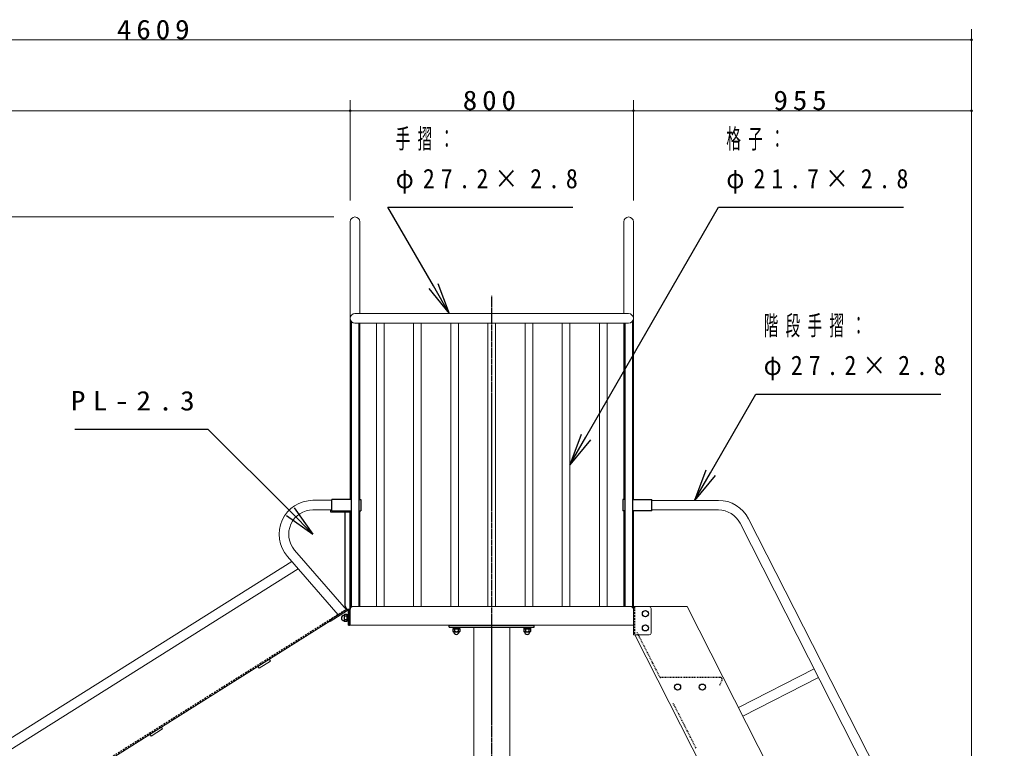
# Model space of a CAD drawing. Units: millimetres at full size. Extents: x -11723 to 28, y -1854 to 8010.
# Drawn here: x -8476 to -5662, y 3431 to 5486 of the extents above; entities that cross this region are included whole.
import ezdxf

# ---------------------------------------------------------------- set-up
doc = ezdxf.new("R2010")
doc.units = ezdxf.units.MM
for name, pattern in [('USER1', [4.5, 2.5, -2]), ('USER2', [6, 3, -1, 1, -1]), ('USER4', [8, 5, -3])]:
    doc.linetypes.add(name, pattern=pattern)
doc.layers.add('線', color=2, linetype='Continuous', lineweight=25)
doc.layers.add('補助', color=2, linetype='Continuous', lineweight=13)
doc.styles.add('ＭＳ ゴシック', font='')
doc.styles.get('ＭＳ ゴシック').set_extended_font_data('MS Gothic')

# ---------------------------------------------------------------- blocks, each defined once
blk = doc.blocks.new('dimension_origin')
at = {"color": 0, "linetype": 'Continuous', "lineweight": -2}
blk.add_circle((0, 0), 1.25, dxfattribs=at)

msp = doc.modelspace()

# ---------------------------------------------------------------- linework, layer by layer
at = {"layer": '線', "color": 7, "lineweight": 13}
for p, q in [((-7543.169, 4916.4), (-7543.169, 4132.575)), ((-7515.969, 4916.4), (-7515.969, 4657.2)), ((-6770.369, 4916.4), (-6770.369, 4657.2)), ((-6743.169, 4916.4), (-6743.169, 4132.575)), ((-7529.569, 4657.2), (-6756.769, 4657.2)), ((-7529.569, 4630), (-6756.769, 4630)), ((-7515.969, 4630), (-7515.969, 4132.575)), ((-7469.019, 4630), (-7469.019, 3830)), ((-7447.319, 4630), (-7447.319, 3830)), ((-7364.019, 4630), (-7364.019, 3830)), ((-7342.319, 4630), (-7342.319, 3830)), ((-7259.019, 4630), (-7259.019, 3830)), ((-7237.319, 4630), (-7237.319, 3830)), ((-7154.019, 4630), (-7154.019, 3830)), ((-7132.319, 4630), (-7132.319, 3830)), ((-7049.019, 4630), (-7049.019, 3830)), ((-7027.319, 4630), (-7027.319, 3830)), ((-6944.019, 4630), (-6944.019, 3830)), ((-6922.319, 4630), (-6922.319, 3830)), ((-6839.019, 4630), (-6839.019, 3830)), ((-6817.319, 4630), (-6817.319, 3830)), ((-6770.369, 4630), (-6770.369, 4132.575)), ((-7648.592, 4130.093), (-7594.969, 4130.093)), ((-6502.936, 4130), (-6691.369, 4130)), ((-7648.38, 4102.893), (-7594.969, 4102.893)), ((-7543.169, 4100.225), (-7543.169, 3830)), ((-7515.969, 4100.225), (-7515.969, 3830)), ((-6770.369, 4100.225), (-6770.369, 3830)), ((-6743.169, 4100.225), (-6743.169, 3830)), ((-6691.369, 4102.8), (-6502.936, 4102.8)), ((-6441.991, 4065.453), (-5809.496, 2824.113)), ((-6417.755, 4077.801), (-5785.261, 2836.461)), ((-7576.842, 3806.479), (-7720.53, 3971.774)), ((-7553.535, 3821.127), (-7700.002, 3989.619)), ((-9651.009, 2736.339), (-7708.107, 3957.483)), ((-9636.534, 2713.31), (-7690.047, 3936.707)), ((-7543.169, 3830), (-6743.169, 3830)), ((-6698.169, 3830), (-6743.169, 3830)), ((-6743.169, 3830), (-6743.169, 3750)), ((-6739.169, 3830), (-6591.38, 3830)), ((-6591.38, 3830), (-5662.143, 2006.27)), ((-7601.395, 3791.047), (-7552.329, 3821.885)), ((-7599.692, 3788.337), (-7550.626, 3819.176)), ((-7549.201, 3823.036), (-7555.194, 3823.036)), ((-7543.169, 3777.7), (-7543.169, 3822.7)), ((-6743.169, 3822.7), (-6743.169, 3777.7)), ((-6693.169, 3825), (-6693.169, 3755)), ((-9544.581, 2567.007), (-7600.171, 3789.099)), ((-7601.395, 3791.047), (-7599.692, 3788.337)), ((-7543.169, 3777.7), (-6743.169, 3777.7)), ((-7193.969, 1630), (-7193.969, 3771.7)), ((-7092.369, 1630), (-7092.369, 3771.7)), ((-6743.169, 3750), (-6698.169, 3750)), ((-6739.169, 3750), (-5811.832, 1930)), ((-6446.276, 3545.217), (-6232.434, 3654.175)), ((-6433.927, 3520.981), (-6220.085, 3629.939))]:
    msp.add_line(p, q, dxfattribs=at)
at = {"layer": '線', "color": 20, "linetype": 'USER2'}
msp.add_line((-7143.169, 1430), (-7143.169, 4707.2), dxfattribs=at)
at = {"layer": '線'}
for p, q in [((-7540.419, 4635.4), (-7540.419, 3830)), ((-7518.719, 4630), (-7518.719, 3830)), ((-6767.619, 4630), (-6767.619, 3830)), ((-6745.919, 4635.4), (-6745.919, 3830)), ((-7594.969, 4100.225), (-7594.969, 4132.575)), ((-7540.419, 4132.575), (-7594.969, 4132.575)), ((-7518.719, 4132.575), (-7513.394, 4132.575)), ((-7513.394, 4132.575), (-7513.394, 4100.225)), ((-6767.619, 4132.575), (-6772.944, 4132.575)), ((-6772.944, 4132.575), (-6772.944, 4100.225)), ((-6745.919, 4132.575), (-6691.369, 4132.575)), ((-6691.369, 4100.225), (-6691.369, 4132.575)), ((-7599.201, 4102.893), (-7599.201, 4097.893)), ((-7599.201, 4097.893), (-7549.201, 4097.893)), ((-7594.969, 4100.225), (-7540.419, 4100.225)), ((-7557.169, 4097.893), (-7543.169, 4097.893)), ((-7557.169, 3831.646), (-7557.169, 4097.893)), ((-7543.169, 3823.036), (-7543.169, 4097.893)), ((-7518.719, 4100.225), (-7513.394, 4100.225)), ((-6767.619, 4100.225), (-6772.944, 4100.225)), ((-6691.369, 4100.225), (-6745.919, 4100.225)), ((-7552.198, 3823.036), (-7557.169, 3831.646)), ((-7543.169, 3830), (-7543.169, 3822.7)), ((-6743.169, 3830), (-6743.169, 3822.7)), ((-7559.465, 3807.515), (-7560.369, 3805.95)), ((-7560.369, 3805.95), (-7560.369, 3789.45)), ((-7552.369, 3807.515), (-7559.465, 3807.515)), ((-7552.369, 3802.607), (-7559.465, 3802.607)), ((-7552.369, 3807.515), (-7552.369, 3787.885)), ((-7552.369, 3806.9), (-7552.369, 3788.5)), ((-7549.869, 3806.9), (-7552.369, 3806.9)), ((-7552.198, 3823.036), (-7543.169, 3823.036)), ((-7547.869, 3807.7), (-7549.869, 3807.7)), ((-7549.869, 3807.7), (-7549.869, 3787.7)), ((-7549.869, 3806.9), (-7549.869, 3788.5)), ((-7547.869, 3777.7), (-7547.869, 3817.652)), ((-7547.869, 3807.7), (-7547.869, 3787.7)), ((-7544.669, 3817.652), (-7544.669, 3777.7)), ((-7543.169, 3777.7), (-7543.169, 3826.2)), ((-7559.465, 3787.885), (-7560.369, 3789.45)), ((-7552.369, 3792.793), (-7559.465, 3792.793)), ((-7552.369, 3787.885), (-7559.465, 3787.885)), ((-7552.369, 3797.831), (-7549.869, 3798.501)), ((-7552.369, 3796.899), (-7549.869, 3797.569)), ((-7549.869, 3788.5), (-7552.369, 3788.5)), ((-7547.869, 3787.7), (-7549.869, 3787.7)), ((-7547.869, 3777.7), (-7544.669, 3777.7)), ((-7543.169, 3777.7), (-7544.669, 3777.7)), ((-7263.169, 3771.7), (-7263.169, 3777.7)), ((-7263.169, 3777.7), (-7023.169, 3777.7)), ((-7263.169, 3771.7), (-7023.169, 3771.7)), ((-7253.169, 3771.724), (-7253.169, 3769.724)), ((-7253.169, 3771.724), (-7233.169, 3771.724)), ((-7233.169, 3771.724), (-7233.169, 3769.724)), ((-7053.169, 3771.724), (-7053.169, 3769.724)), ((-7053.169, 3771.724), (-7033.169, 3771.724)), ((-7033.169, 3771.724), (-7033.169, 3769.724)), ((-7023.169, 3771.7), (-7023.169, 3777.7)), ((-7253.169, 3769.724), (-7233.169, 3769.724)), ((-7252.984, 3767.224), (-7233.354, 3767.224)), ((-7252.984, 3767.224), (-7252.984, 3760.128)), ((-7252.984, 3760.128), (-7251.419, 3759.224)), ((-7252.369, 3769.724), (-7233.969, 3769.724)), ((-7252.369, 3769.724), (-7252.369, 3767.224)), ((-7252.369, 3767.224), (-7233.969, 3767.224)), ((-7251.419, 3759.224), (-7234.919, 3759.224)), ((-7248.076, 3767.224), (-7248.076, 3760.128)), ((-7243.3, 3767.224), (-7243.969, 3769.724)), ((-7242.368, 3767.224), (-7243.038, 3769.724)), ((-7238.261, 3767.224), (-7238.261, 3760.128)), ((-7233.354, 3760.128), (-7234.919, 3759.224)), ((-7233.969, 3769.724), (-7233.969, 3767.224)), ((-7233.354, 3767.224), (-7233.354, 3760.128)), ((-7053.169, 3769.724), (-7033.169, 3769.724)), ((-7052.984, 3767.224), (-7033.354, 3767.224)), ((-7052.984, 3767.224), (-7052.984, 3760.128)), ((-7052.984, 3760.128), (-7051.419, 3759.224)), ((-7052.369, 3769.724), (-7033.969, 3769.724)), ((-7052.369, 3769.724), (-7052.369, 3767.224)), ((-7052.369, 3767.224), (-7033.969, 3767.224)), ((-7051.419, 3759.224), (-7034.919, 3759.224)), ((-7048.076, 3767.224), (-7048.076, 3760.128)), ((-7043.3, 3767.224), (-7043.969, 3769.724)), ((-7042.368, 3767.224), (-7043.038, 3769.724)), ((-7038.261, 3767.224), (-7038.261, 3760.128)), ((-7033.354, 3760.128), (-7034.919, 3759.224)), ((-7033.969, 3769.724), (-7033.969, 3767.224)), ((-7033.354, 3767.224), (-7033.354, 3760.128))]:
    msp.add_line(p, q, dxfattribs=at)
at = {"layer": '線', "color": 4, "linetype": 'USER4'}
for p, q in [((-6739.969, 3830), (-6739.969, 3750)), ((-9546.603, 2570.225), (-7553.127, 3823.155))]:
    msp.add_line(p, q, dxfattribs=at)
at = {"layer": '線', "color": 4, "linetype": 'USER1'}
for p, q in [((-6668.085, 3630.713), (-6732.366, 3756.871)), ((-6497.936, 3630.003), (-6666.927, 3630.003)), ((-6492.946, 3621.861), (-6500.888, 3606.274)), ((-6566.18, 3430.713), (-6630.461, 3556.871))]:
    msp.add_line(p, q, dxfattribs=at)
at = {"layer": '線', "color": 7, "lineweight": 13}
for points in [[(-7803.852, 3661.082), (-7800.66, 3656.002), (-7768.487, 3676.224), (-7771.679, 3681.304)], [(-8108.649, 3469.513), (-8105.456, 3464.433), (-8073.283, 3484.654), (-8076.476, 3489.734)]]:
    msp.add_lwpolyline(points, close=True, dxfattribs=at)
at = {"layer": '線'}
for centre in [(-6709.169, 3810), (-6709.169, 3770), (-6618.336, 3602.703), (-6548.336, 3602.703)]:
    msp.add_circle(centre, 8.65, dxfattribs=at)
at = {"layer": '線', "color": 7, "lineweight": 13}
for centre, radius, start, end in [((-7529.569, 4916.4), 13.6, 0, 180), ((-6756.769, 4916.4), 13.6, 0, 180), ((-7529.569, 4643.6), 13.6, 90, 270), ((-6756.769, 4643.6), 13.6, 270, 90), ((-7648.38, 4034.493), 95.6, 90, 221), ((-6502.936, 4034.4), 95.6, 27, 90), ((-7648.38, 4034.493), 68.4, 90, 221), ((-6502.936, 4034.4), 68.4, 27, 90), ((-7535.869, 3822.7), 7.3, 90, 180), ((-6750.469, 3822.7), 7.3, 0, 90), ((-6698.169, 3825), 5, 0, 90), ((-7549.669, 3817.652), 5, 0, 122.15), ((-7549.669, 3817.652), 1.8, 0, 122.15), ((-6698.169, 3755), 5, 270, 0)]:
    msp.add_arc(centre, radius, start, end, dxfattribs=at)
at = {"layer": '線'}
for centre, radius, start, end in [((-7560.369, 3797.7), 7.5, 90, 270), ((-7546.589, 3797.7), 13.779, 159.136, 200.864), ((-7555.215, 3805.061), 4.907, 150.00001, 209.99999), ((-7555.215, 3790.339), 4.907, 150.00001, 209.99999), ((-7250.53, 3764.378), 4.907, 240.00001, 299.99999), ((-7243.169, 3759.224), 7.5, 180, 0), ((-7243.169, 3773.003), 13.779, 249.136, 290.864), ((-7235.807, 3764.378), 4.907, 240.00001, 299.99999), ((-7050.53, 3764.378), 4.907, 240.00001, 299.99999), ((-7043.169, 3759.224), 7.5, 180, 0), ((-7043.169, 3773.003), 13.779, 249.136, 290.864), ((-7035.807, 3764.378), 4.907, 240.00001, 299.99999)]:
    msp.add_arc(centre, radius, start, end, dxfattribs=at)
at = {"layer": '線', "color": 4, "linetype": 'USER1'}
for centre, radius, start, end in [((-6666.927, 3631.303), 1.3, 207, 270), ((-6497.936, 3624.403), 5.6, 333, 90)]:
    msp.add_arc(centre, radius, start, end, dxfattribs=at)
at = {"layer": '補助'}
for p, q in [((-5787.943, 2390), (-5787.943, 5460)), ((-10397.389, 5430), (-5787.943, 5430)), ((-7543.169, 4976.4), (-7543.169, 5260)), ((-7543.169, 4976.4), (-7543.169, 5260)), ((-6743.169, 4976.4), (-6743.169, 5260)), ((-6743.169, 4976.4), (-6743.169, 5260)), ((-5787.943, 2390), (-5787.943, 5260)), ((-10397.489, 5230), (-7543.169, 5230)), ((-7543.169, 5230), (-6743.169, 5230)), ((-6743.169, 5230), (-5787.943, 5230)), ((-7589.569, 4930), (-10991.089, 4930))]:
    msp.add_line(p, q, dxfattribs=at)
at = {"layer": '補助', "lineweight": 25}
for p, q in [((-7436.374, 4957.2), (-7406.374, 4957.2)), ((-7308.169, 4735.142), (-7436.374, 4957.2)), ((-7406.374, 4957.2), (-6914.51, 4957.2)), ((-6877.319, 4307.942), (-6502.469, 4957.2)), ((-6502.469, 4957.2), (-6472.469, 4957.2)), ((-6472.469, 4957.2), (-5980.606, 4957.2)), ((-7321.159, 4727.642), (-7263.169, 4657.2)), ((-7263.169, 4657.2), (-7308.169, 4735.142)), ((-7295.178, 4742.642), (-7263.169, 4657.2)), ((-6525.14, 4207.942), (-6396.935, 4430)), ((-6396.935, 4430), (-6366.935, 4430)), ((-6366.935, 4430), (-5875.071, 4430)), ((-7973.98, 4330.093), (-8320.909, 4330.093)), ((-7943.98, 4330.093), (-7973.98, 4330.093)), ((-7712.02, 4098.133), (-7943.98, 4330.093)), ((-6890.309, 4315.442), (-6922.319, 4230)), ((-6922.319, 4230), (-6877.319, 4307.942)), ((-6864.328, 4300.442), (-6922.319, 4230)), ((-6538.13, 4215.442), (-6570.14, 4130)), ((-6570.14, 4130), (-6525.14, 4207.942)), ((-6512.15, 4200.442), (-6570.14, 4130)), ((-7701.413, 4108.739), (-7648.38, 4034.493)), ((-7722.626, 4087.526), (-7648.38, 4034.493)), ((-7648.38, 4034.493), (-7712.02, 4098.133))]:
    msp.add_line(p, q, dxfattribs=at)

# ---------------------------------------------------------------- block references
at = {"layer": '補助', "xscale": 2, "yscale": 2, "rotation": 180}
for p in [(-5787.943, 5430), (-7543.169, 5230), (-6743.169, 5230), (-5787.943, 5230)]:
    msp.add_blockref('dimension_origin', p, dxfattribs=at)
at = {"layer": '補助', "xscale": 2, "yscale": 2}
for p in [(-7543.169, 5230), (-6743.169, 5230)]:
    msp.add_blockref('dimension_origin', p, dxfattribs=at)

# ---------------------------------------------------------------- texts
at = {"layer": '補助', "char_height": 54.99, "style": 'ＭＳ ゴシック'}
for s, insert, attachment_point in [('\\T1.33;\\W1.1;4609', (-8092.666, 5431), 8), ('\\T1.33;\\W1.1;800', (-7143.169, 5231), 8), ('\\T1.33;\\W1.1;955', (-6265.556, 5231), 8), ('\\T1.5;\\W0.55;手摺：', (-7414.624, 5178.45), 1), ('\\T1.5;\\W0.55;格子：', (-6480.719, 5178.45), 1), ('\\T1.5;\\W0.9;φ27.2×2.8', (-7414.624, 5065.95), 1), ('\\T1.5;\\W0.9;φ21.7×2.8', (-6480.719, 5065.95), 1), ('\\T1.5;\\W0.55;階段手摺：', (-6375.185, 4651.25), 1), ('\\T1.5;\\W0.9;φ27.2×2.8', (-6375.185, 4538.75), 1), ('\\T1.5;\\W1.1;PL-2.3', (-8332.159, 4438.843), 1)]:
    msp.add_mtext(s, dxfattribs=dict(at, insert=insert, attachment_point=attachment_point))

doc.saveas('drawing.dxf')
